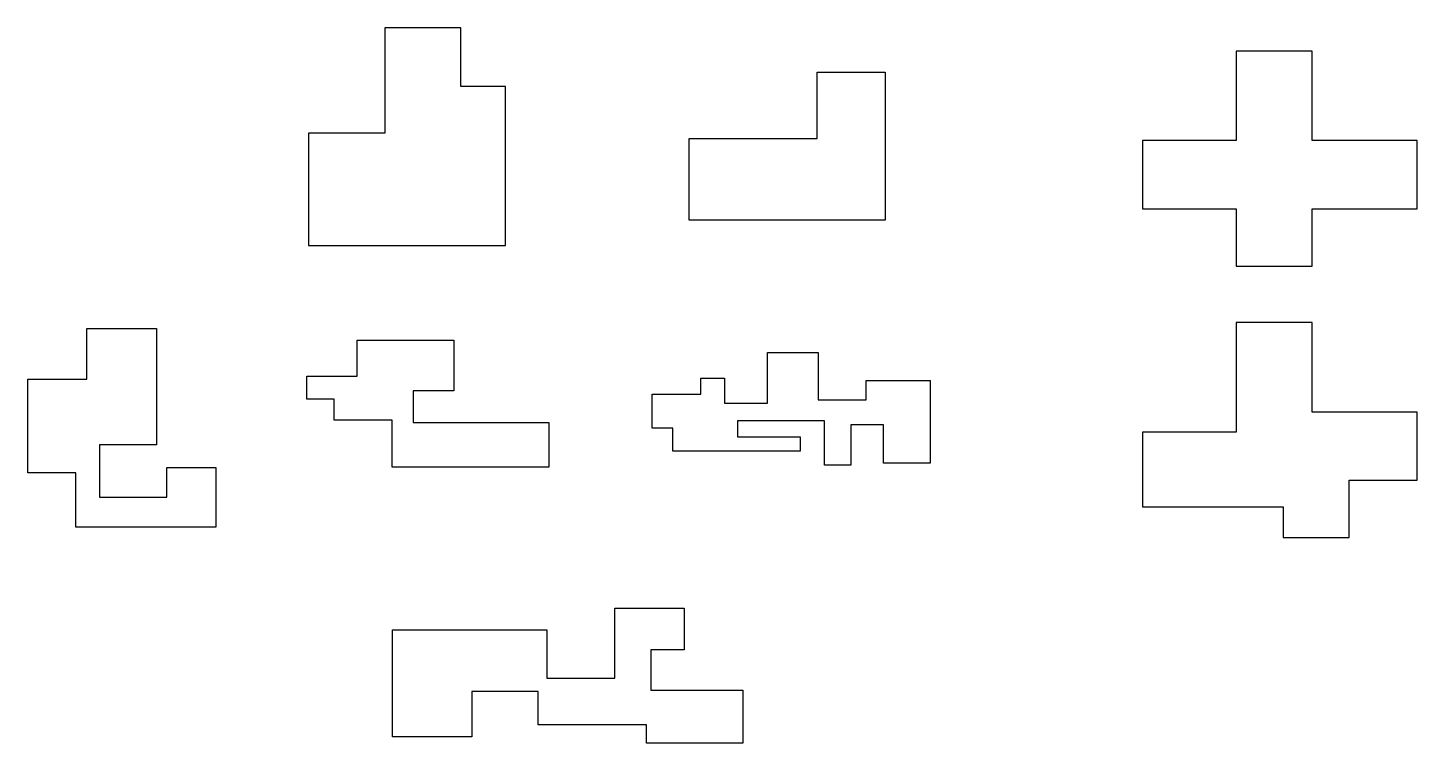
# Model space of a CAD drawing. Header units: millimetres. Extents: x 1830 to 12541, y -906 to 4605.
import ezdxf

# ---------------------------------------------------------------- set-up
doc = ezdxf.new("R2010")
doc.units = ezdxf.units.MM
doc.layers.add('red line', color=1, linetype='Continuous')

msp = doc.modelspace()

# ---------------------------------------------------------------- linework, layer by layer
for points in [[(11146, 3736), (10423, 3736), (10423, 3210), (11146, 3210), (11146, 2769), (11732, 2769), (11732, 3210), (12541, 3210), (12541, 3736), (11732, 3736), (11732, 4426), (11146, 4426), (11146, 3736)], [(11146, 1491), (10423, 1491), (10423, 914), (11508, 914), (11508, 678), (12015, 678), (12015, 1119), (12541, 1119), (12541, 1645), (11732, 1645), (11732, 2335), (11146, 2335), (11146, 1491)]]:
    msp.add_lwpolyline(points)
for points in [[(1830, 1177), (1830, 1899), (2285, 1899), (2285, 2288), (2821, 2288), (2821, 1392), (2382, 1392), (2382, 989), (2902, 989), (2902, 1217), (3280, 1217), (3280, 758), (2200, 758), (2200, 1177)], [(3982, 1921), (4370, 1921), (4370, 2199), (5115, 2199), (5115, 1808), (4800, 1808), (4800, 1564), (5846, 1564), (5846, 1219), (4638, 1219), (4638, 1583), (4191, 1583), (4191, 1745), (3982, 1745)], [(6642, 1782), (7017, 1782), (7017, 1905), (7200, 1905), (7200, 1712), (7532, 1712), (7532, 2103), (7923, 2103), (7923, 1739), (8293, 1739), (8293, 1889), (8786, 1889), (8786, 1252), (8427, 1252), (8427, 1546), (8175, 1546), (8175, 1236), (7971, 1236), (7971, 1578), (7301, 1578), (7301, 1455), (7784, 1455), (7784, 1343), (6803, 1343), (6803, 1520), (6642, 1520)], [(4641, -34), (5830, -34), (5830, -405), (6354, -405), (6354, 135), (6889, 135), (6889, -187), (6632, -187), (6632, -497), (7342, -497), (7342, -906), (6600, -906), (6600, -764), (5765, -764), (5765, -508), (5252, -508), (5252, -857), (4641, -857)]]:
    msp.add_lwpolyline(points, close=True)
at = {"layer": 'red line'}
for points in [[(5168, 4152), (5168, 4605), (4581, 4605), (4581, 3792), (3994, 3792), (3994, 2929), (5512, 2929), (5512, 4152)], [(7916, 3751), (7916, 4264), (8439, 4264), (8439, 3122), (6928, 3122), (6928, 3751)]]:
    msp.add_lwpolyline(points, close=True, dxfattribs=at)

doc.saveas('drawing.dxf')
